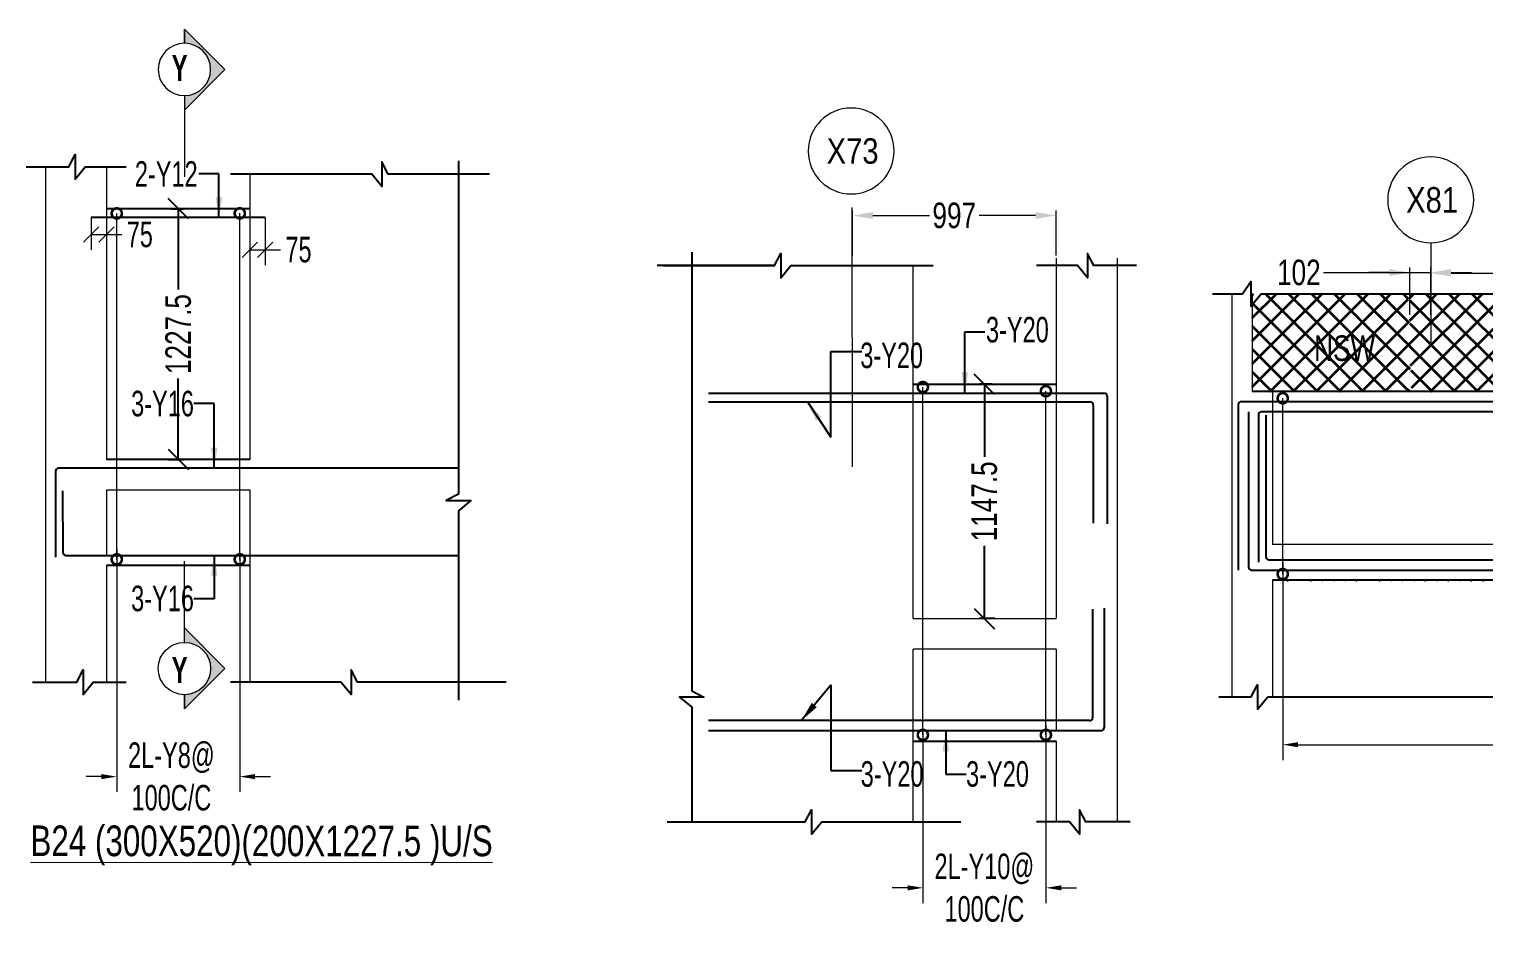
# Model space of a CAD drawing. Header units: millimetres. Extents: x -2697 to 288508, y -1308 to 60928.
# Drawn here: x 15722 to 22850, y 13135 to 17527 of the extents above; entities that cross this region are included whole.
import ezdxf
from ezdxf.enums import TextEntityAlignment as Align

# ---------------------------------------------------------------- set-up
doc = ezdxf.new("R2010")
doc.units = ezdxf.units.MM
doc.header["$LTSCALE"] = 100
for name, pattern in [('ACAD_ISO04W100', [30, 24, -3, 0, -3]), ('CONTINOUS', [0]), ('CONTINU', [0]), ('Grid Line', [22.225, 12.7, -3.175, 3.175, -3.175]), ('HIDDEN', [0.375, 0.25, -0.125])]:
    doc.linetypes.add(name, pattern=pattern)
doc.layers.get('Defpoints').update_dxf_attribs({"color": 1, "lineweight": 0})
for name, color, linetype in [('-S-ARROW', 253, 'Continuous'), ('-S-MISC', 8, 'Continuous'), ('-STR-BEAM', 7, 'CONTINU'), ('-STR-REINF', 3, 'Continuous'), ('-STR-TEXT', 6, 'Continuous'), ('A-ANNO-DIMS', 7, 'Continuous')]:
    doc.layers.add(name, color=color, linetype=linetype)
for name, color, linetype, lineweight in [('-S-STIRUP', 11, 'Continuous', 9), ('-S-TEXT', 6, 'Continuous', 0), ('-STR-COLUMN', 5, 'HIDDEN', 13), ('-STR-RF-DIM', 252, 'CONTINOUS', 20), ('A-ANNO-GRID-LINE', 252, 'ACAD_ISO04W100', 20), ('A-ANNO-GRID-TEXT', 13, 'Continuous', 15), ('G-ANNO-SYMB', 8, 'CONTINOUS', 9), ('GRID DIM', 252, 'Continuous', 9), ('S-COL HATCH', 9, 'Continuous', 35), ('S-GRID-____-OTLN', 8, 'Continuous', 18), ('SEC TEXT', 9, 'Continuous', 18), ('SLAB LINE', 254, 'HIDDEN', 20)]:
    doc.layers.add(name, color=color, linetype=linetype, lineweight=lineweight)
doc.styles.add('BEAM-LS', font='romans.shx', dxfattribs={"width": 0.8})
doc.styles.add('Dim.s & Anno.(Misc.)', font='ARIALN.TTF')
doc.styles.add('SOBHA', font='swisscl.ttf', dxfattribs={"width": 0.9})
doc.styles.add('sobha.sed', font='swisscl.ttf')
doc.styles.add('Swis721 LtCn BT_B', font='', dxfattribs={"width": 0.9, "height": 250})
doc.styles.get('Swis721 LtCn BT_B').set_extended_font_data('Swis721 LtCn BT', bold=True)
doc.dimstyles.new('S-50', dxfattribs={"dimscale": 50, "dimtxt": 2.5, "dimasz": 2, "dimexe": 0.5, "dimexo": 0.25, "dimgap": 0.25, "dimtad": 0, "dimdec": 0, "dimrnd": 0.0005, "dimzin": 0, "dimdsep": 46, "dimtxsty": 'sobha.sed', "dimblk": 'OBLIQUE', "dimcen": 0.09, "dimclrd": 8, "dimclre": 8, "dimclrt": 6, "dimadec": 0, "dimazin": 0, "dimtfac": 1, "dimtdec": 0, "dimtofl": 0, "dimtmove": 2, "dimatfit": 3, "dimfxl": 0.18, "dimtolj": 1, "dimtzin": 0, "dimlwd": -1, "dimlwe": -1, "dimarcsym": 0})
doc.dimstyles.new('S-DIM50', dxfattribs={"dimscale": 50, "dimtxt": 2.5, "dimasz": 1.5, "dimexe": 1.5, "dimexo": 1, "dimgap": 0.5, "dimtad": 0, "dimdec": 0, "dimzin": 0, "dimdsep": 46, "dimtxsty": 'SOBHA', "dimcen": 0.09, "dimclrd": 256, "dimclre": 256, "dimclrt": 6, "dimadec": 5, "dimazin": 0, "dimtfac": 1, "dimtdec": 0, "dimtofl": 0, "dimtmove": 0, "dimatfit": 3, "dimfxl": 0.18, "dimtolj": 1, "dimtzin": 0, "dimlwd": -1, "dimlwe": -1, "dimarcsym": 0})
doc.dimstyles.new('STIRUP', dxfattribs={"dimscale": 50, "dimtxt": 2.5, "dimasz": 2.2, "dimexe": 0, "dimexo": 0, "dimgap": 0.5, "dimtad": 0, "dimdec": 0, "dimzin": 0, "dimdsep": 46, "dimtxsty": 'BEAM-LS', "dimblk": 'DOTSMALL', "dimcen": 0.09, "dimclrd": 256, "dimclre": 256, "dimclrt": 256, "dimadec": 5, "dimazin": 0, "dimtfac": 1, "dimtdec": 0, "dimtofl": 0, "dimtmove": 0, "dimatfit": 3, "dimldrblk": 'DOTSMALL', "dimfxl": 0, "dimfxlon": 1, "dimtolj": 1, "dimtzin": 0, "dimlwd": -1, "dimlwe": -1, "dimarcsym": 0})

# ---------------------------------------------------------------- blocks, each defined once
blk = doc.blocks.new('_Oblique')
at = {"color": 0, "linetype": 'ByBlock', "lineweight": -2}
blk.add_line((-0.5, -0.5), (0.5, 0.5), dxfattribs=at)
blk = doc.blocks.new('*D79')
at = {"layer": '-STR-RF-DIM', "transparency": 16777216}
for p, q in [((20703.7, 14119), (20703.7, 13246.5)), ((20101, 14082.2), (20101, 13246.5)), ((20026, 13321.5), (19951, 13321.5)), ((20778.7, 13321.5), (20853.7, 13321.5))]:
    blk.add_line(p, q, dxfattribs=at)
for points in [[(20026, 13334), (20026, 13309), (20101, 13321.5)], [(20778.7, 13334), (20778.7, 13309), (20703.7, 13321.5)]]:
    blk.add_solid(points, dxfattribs=at)
at = {"layer": 'Defpoints', "color": 0, "transparency": 16777216}
for p in [(20703.7, 14119, 178586.6), (20101, 14082.2, 0), (20101, 13321.5)]:
    blk.add_point(p, dxfattribs=at)
at = {"layer": '-STR-RF-DIM', "color": 6, "transparency": 16777216, "insert": (20402.3, 13321.5), "char_height": 125, "attachment_point": 5, "style": 'SOBHA'}
blk.add_mtext('\\A1;2L-Y10@\\P100C/C', dxfattribs=at)
blk = doc.blocks.new('_DotSmall')
at = {"color": 0, "linetype": 'ByBlock', "const_width": 0.5}
blk.add_lwpolyline([(-0.0625, 0, 1), (0.0625, 0, 1)], format="xyb", close=True, dxfattribs=at)
blk = doc.blocks.new('*D80')
at = {"layer": '-S-STIRUP', "ltscale": 100, "transparency": 16777216}
blk.add_line((20703.7, 14070.5), (20703.7, 15753.6), dxfattribs=at)
at = {"layer": 'Defpoints', "color": 0, "linetype": 'CONTINU', "ltscale": 100, "transparency": 16777216}
for p in [(20703.7, 15753.6, 0), (20703.7, 15753.6), (20703.7, 14070.5)]:
    blk.add_point(p, dxfattribs=at)
at = {"layer": '-S-STIRUP', "linetype": 'CONTINU', "ltscale": 100, "transparency": 16777216, "xscale": 100, "yscale": 100, "zscale": 100}
for p, rotation in [((20703.7, 15753.6), 90), ((20703.7, 14070.5), 270)]:
    blk.add_blockref('_DotSmall', p, dxfattribs=dict(at, rotation=rotation))
blk = doc.blocks.new('*D81')
at = {"layer": '-S-STIRUP', "ltscale": 100, "transparency": 16777216}
blk.add_line((20101, 14070.5), (20101, 15773.8), dxfattribs=at)
at = {"layer": 'Defpoints', "color": 0, "linetype": 'CONTINU', "ltscale": 100, "transparency": 16777216}
for p in [(20101, 15773.8), (20101, 15773.8), (20101, 14070.5)]:
    blk.add_point(p, dxfattribs=at)
at = {"layer": '-S-STIRUP', "linetype": 'CONTINU', "ltscale": 100, "transparency": 16777216, "xscale": 100, "yscale": 100, "zscale": 100}
for p, rotation in [((20101, 15773.8), 90), ((20101, 14070.5), 270)]:
    blk.add_blockref('_DotSmall', p, dxfattribs=dict(at, rotation=rotation))
blk = doc.blocks.new('*D82')
at = {"layer": 'A-ANNO-DIMS', "color": 8, "transparency": 16777216}
for p, q in [((20439.1, 15787.7), (20377.2, 15787.7)), ((20402.2, 15787.7), (20402.2, 15432)), ((20402.2, 14640.2), (20402.2, 14996)), ((20453.7, 14640.2), (20377.2, 14640.2))]:
    blk.add_line(p, q, dxfattribs=at)
at = {"layer": 'Defpoints', "color": 0, "transparency": 16777216}
for p in [(20451.6, 15787.7, 0), (20402.2, 14640.2), (20466.2, 14640.2, 0)]:
    blk.add_point(p, dxfattribs=at)
at = {"layer": 'A-ANNO-DIMS', "color": 8, "transparency": 16777216, "xscale": 100, "yscale": 100, "zscale": 100}
for p, rotation in [((20402.2, 15787.7), 90), ((20402.2, 14640.2), 270)]:
    blk.add_blockref('_Oblique', p, dxfattribs=dict(at, rotation=rotation))
at = {"layer": 'A-ANNO-DIMS', "color": 6, "transparency": 16777216, "insert": (20402.2, 15214), "char_height": 125, "attachment_point": 5, "rotation": 90, "style": 'sobha.sed'}
blk.add_mtext('\\A1;1147.5', dxfattribs=at)
blk = doc.blocks.new('A-SYMB_Grid')
blk.add_circle((0, 0), 4.21)
at = {"style": 'Dim.s & Anno.(Misc.)'}
blk.add_attdef('GRID', text='', height=3, dxfattribs=at).set_placement((0, 0), align=Align.MIDDLE_CENTER)
blk = doc.blocks.new('*D75')
at = {"layer": 'Defpoints', "color": 0, "transparency": 16777216}
for p in [(20753.4, 16614), (19755.9, 16405.6, 0), (20753.4, 16405.6, 0)]:
    blk.add_point(p, dxfattribs=at)
at = {"layer": 'GRID DIM', "transparency": 16777216}
for p, q in [((19755.9, 16418.1), (19755.9, 16639)), ((19855.9, 16614), (20133.3, 16614)), ((20653.4, 16614), (20376, 16614)), ((20753.4, 16418.1), (20753.4, 16639))]:
    blk.add_line(p, q, dxfattribs=at)
for points in [[(19855.9, 16630.7), (19855.9, 16597.4), (19755.9, 16614)], [(20653.4, 16630.7), (20653.4, 16597.4), (20753.4, 16614)]]:
    blk.add_solid(points, dxfattribs=at)
at = {"layer": 'GRID DIM', "color": 13, "transparency": 16777216, "insert": (20254.7, 16614), "char_height": 125, "attachment_point": 5, "style": 'sobha.sed'}
blk.add_mtext('\\A1;997', dxfattribs=at)
blk = doc.blocks.new('*D356')
at = {"layer": '-STR-RF-DIM', "transparency": 16777216}
for p, q in [((21864.3, 14914.9), (21864.3, 13947.5)), ((25339.3, 14869.7), (25339.3, 13947.5)), ((21939.3, 14022.5), (23550.5, 14022.5)), ((25264.3, 14022.5), (24508.9, 14022.5))]:
    blk.add_line(p, q, dxfattribs=at)
for points in [[(21939.3, 14035), (21939.3, 14010), (21864.3, 14022.5)], [(25264.3, 14035), (25264.3, 14010), (25339.3, 14022.5)]]:
    blk.add_solid(points, dxfattribs=at)
at = {"layer": 'Defpoints', "color": 0, "transparency": 16777216}
for p in [(21864.3, 14914.9, 178586.6), (25339.3, 14869.7, 0), (25339.3, 14022.5)]:
    blk.add_point(p, dxfattribs=at)
at = {"layer": '-STR-RF-DIM', "color": 6, "transparency": 16777216, "insert": (24029.7, 14022.5), "char_height": 125, "attachment_point": 5, "style": 'SOBHA'}
blk.add_mtext('\\A1;2L-Y10@\\P100/125/100C/C', dxfattribs=at)
blk = doc.blocks.new('*D357')
at = {"layer": '-S-STIRUP', "ltscale": 100, "transparency": 16777216}
blk.add_line((21864.3, 14857.9), (21864.3, 15719.2), dxfattribs=at)
at = {"layer": 'Defpoints', "color": 0, "linetype": 'CONTINU', "ltscale": 100, "transparency": 16777216}
for p in [(21864.3, 15719.2), (21864.3, 15719.2), (21864.3, 14857.9)]:
    blk.add_point(p, dxfattribs=at)
at = {"layer": '-S-STIRUP', "linetype": 'CONTINU', "ltscale": 100, "transparency": 16777216, "xscale": 100, "yscale": 100, "zscale": 100}
for p, rotation in [((21864.3, 15719.2), 90), ((21864.3, 14857.9), 270)]:
    blk.add_blockref('_DotSmall', p, dxfattribs=dict(at, rotation=rotation))
blk = doc.blocks.new('*D374')
at = {"layer": '-STR-RF-DIM', "transparency": 16777216}
for p, q in [((16151.1, 14978.5), (16151.1, 13791.2)), ((16753.8, 14941.8), (16753.8, 13791.2)), ((16076.1, 13866.2), (16001.1, 13866.2)), ((16828.8, 13866.2), (16903.8, 13866.2))]:
    blk.add_line(p, q, dxfattribs=at)
for points in [[(16076.1, 13878.7), (16076.1, 13853.7), (16151.1, 13866.2)], [(16828.8, 13878.7), (16828.8, 13853.7), (16753.8, 13866.2)]]:
    blk.add_solid(points, dxfattribs=at)
at = {"layer": 'Defpoints', "color": 0, "transparency": 16777216}
for p in [(16151.1, 14978.5, 178586.6), (16753.8, 14941.8, 0), (16753.8, 13866.2)]:
    blk.add_point(p, dxfattribs=at)
at = {"layer": '-STR-RF-DIM', "color": 6, "transparency": 16777216, "insert": (16418.8, 13866.2), "char_height": 125, "attachment_point": 5, "style": 'SOBHA'}
blk.add_mtext('\\A1;2L-Y8@\\P100C/C', dxfattribs=at)
blk = doc.blocks.new('*D375')
at = {"layer": '-S-STIRUP', "ltscale": 100, "transparency": 16777216}
blk.add_line((16151.1, 14930), (16151.1, 16624.3), dxfattribs=at)
at = {"layer": 'Defpoints', "color": 0, "linetype": 'CONTINU', "ltscale": 100, "transparency": 16777216}
for p in [(16151.1, 16624.3), (16151.1, 16624.3), (16151.1, 14930)]:
    blk.add_point(p, dxfattribs=at)
at = {"layer": '-S-STIRUP', "linetype": 'CONTINU', "ltscale": 100, "transparency": 16777216, "xscale": 100, "yscale": 100, "zscale": 100}
for p, rotation in [((16151.1, 16624.3), 90), ((16151.1, 14930), 270)]:
    blk.add_blockref('_DotSmall', p, dxfattribs=dict(at, rotation=rotation))
blk = doc.blocks.new('*D376')
at = {"layer": '-S-STIRUP', "ltscale": 100, "transparency": 16777216}
blk.add_line((16753.8, 14930), (16753.8, 16624.8), dxfattribs=at)
at = {"layer": 'Defpoints', "color": 0, "linetype": 'CONTINU', "ltscale": 100, "transparency": 16777216}
for p in [(16753.8, 16624.8), (16753.8, 16624.8), (16753.8, 14930)]:
    blk.add_point(p, dxfattribs=at)
at = {"layer": '-S-STIRUP', "linetype": 'CONTINU', "ltscale": 100, "transparency": 16777216, "xscale": 100, "yscale": 100, "zscale": 100}
for p, rotation in [((16753.8, 16624.8), 90), ((16753.8, 14930), 270)]:
    blk.add_blockref('_DotSmall', p, dxfattribs=dict(at, rotation=rotation))
blk = doc.blocks.new('*D377')
at = {"layer": 'A-ANNO-DIMS', "color": 8, "transparency": 16777216}
for p, q in [((16415.6, 16647.3), (16477.6, 16647.3)), ((16452.6, 16647.3), (16452.6, 16251.5)), ((16452.6, 15419.8), (16452.6, 15815.5)), ((16401.1, 15419.8), (16477.6, 15419.8))]:
    blk.add_line(p, q, dxfattribs=at)
at = {"layer": 'Defpoints', "color": 0, "transparency": 16777216}
for p in [(16403.1, 16647.3, 0), (16388.6, 15419.8, 0), (16452.6, 15419.8)]:
    blk.add_point(p, dxfattribs=at)
at = {"layer": 'A-ANNO-DIMS', "color": 8, "transparency": 16777216, "xscale": 100, "yscale": 100, "zscale": 100}
for p, rotation in [((16452.6, 16647.3), 90), ((16452.6, 15419.8), 270)]:
    blk.add_blockref('_Oblique', p, dxfattribs=dict(at, rotation=rotation))
at = {"layer": 'A-ANNO-DIMS', "color": 6, "transparency": 16777216, "insert": (16452.6, 16033.5), "char_height": 125, "attachment_point": 5, "rotation": 90, "style": 'sobha.sed'}
blk.add_mtext('\\A1;1227.5', dxfattribs=at)
blk = doc.blocks.new('*D230')
at = {"layer": 'Defpoints', "color": 0, "transparency": 16777216}
for p in [(22589.4, 16334.6), (22486.9, 16115.2), (22589.4, 16115.2)]:
    blk.add_point(p, dxfattribs=at)
at = {"layer": 'GRID DIM', "transparency": 16777216}
for p, q in [((22063.2, 16334.6), (22486.9, 16334.6)), ((22386.9, 16334.6), (22286.9, 16334.6)), ((22486.9, 16127.7), (22486.9, 16359.6)), ((22486.9, 16334.6), (22589.4, 16334.6)), ((22589.4, 16127.7), (22589.4, 16359.6)), ((22689.4, 16334.6), (22789.4, 16334.6))]:
    blk.add_line(p, q, dxfattribs=at)
for points in [[(22386.9, 16351.3), (22386.9, 16318), (22486.9, 16334.6)], [(22689.4, 16351.3), (22689.4, 16318), (22589.4, 16334.6)]]:
    blk.add_solid(points, dxfattribs=at)
at = {"layer": 'GRID DIM', "color": 13, "transparency": 16777216, "insert": (21943.2, 16334.6), "char_height": 125, "attachment_point": 5, "style": 'sobha.sed'}
blk.add_mtext('\\A1;102', dxfattribs=at)
blk = doc.blocks.new('*D231')
at = {"layer": 'Defpoints', "color": 0, "transparency": 16777216}
for p in [(25489.4, 16331.9), (22589.4, 16151), (25489.4, 16151)]:
    blk.add_point(p, dxfattribs=at)
at = {"layer": 'GRID DIM', "transparency": 16777216}
for p, q in [((22589.4, 16163.5), (22589.4, 16356.9)), ((22689.4, 16331.9), (23878.6, 16331.9)), ((25389.4, 16331.9), (24200.2, 16331.9)), ((25489.4, 16163.5), (25489.4, 16356.9))]:
    blk.add_line(p, q, dxfattribs=at)
for points in [[(22689.4, 16348.6), (22689.4, 16315.3), (22589.4, 16331.9)], [(25389.4, 16348.6), (25389.4, 16315.3), (25489.4, 16331.9)]]:
    blk.add_solid(points, dxfattribs=at)
at = {"layer": 'GRID DIM', "color": 13, "transparency": 16777216, "insert": (24039.4, 16331.9), "char_height": 125, "attachment_point": 5, "style": 'sobha.sed'}
blk.add_mtext('\\A1;2900', dxfattribs=at)
blk = doc.blocks.new('Detail View - M_Section Head - Structural Type 1-785420-STILT FLOOR FRAMING PLAN')
at = {"layer": 'G-ANNO-SYMB'}
h = blk.add_hatch(color=9, dxfattribs=at)
edge = h.paths.add_edge_path(flags=0)
edge.add_line((-8.5, 0), (-9.86, 0))
edge.add_line((-9.86, 0), (-5.99, 3.87))
edge.add_line((-5.99, 3.87), (-2.12, 0))
edge.add_line((-2.12, 0), (-3.5, 0))
edge.add_arc((-6, 0), 2.5, 360, 540)
for p, q in [((-5.99, 3.87), (-9.86, 0)), ((-5.99, 3.87), (-2.12, 0)), ((-8.5, 0), (-9.86, 0)), ((-3.5, 0), (-2.12, 0))]:
    blk.add_line(p, q, dxfattribs=at)
at = {"layer": 'G-ANNO-SYMB', "color": 5}
for p, q in [((-5.99, 3.87), (-9.86, 0)), ((-2.12, 0), (-5.99, 3.87)), ((-9.86, 0), (-8.5, 0)), ((-3.5, 0), (4.24, 0)), ((-3.5, 0), (-2.12, 0))]:
    blk.add_line(p, q, dxfattribs=at)
at = {"layer": 'G-ANNO-SYMB'}
blk.add_arc((-6, 0), 2.5, 360, 180, dxfattribs=at)
at = {"layer": 'G-ANNO-SYMB', "color": 5}
for start, end in [(360, 180), (180, 360)]:
    blk.add_arc((-6, 0), 2.5, start, end, dxfattribs=at)
blk = doc.blocks.new('*D749')
at = {"layer": '-STR-RF-DIM', "transparency": 16777216}
for p, q in [((16803.8, 16647.3), (16803.8, 16371.5)), ((16879, 16603.9), (16879, 16371.5)), ((16803.8, 16446.5), (16879, 16446.5)), ((16879, 16446.5), (16954, 16446.5))]:
    blk.add_line(p, q, dxfattribs=at)
at = {"layer": 'Defpoints', "color": 0, "transparency": 16777216}
for p in [(16803.8, 16647.3, 0), (16879, 16603.9, 0), (16879, 16446.5)]:
    blk.add_point(p, dxfattribs=at)
at = {"layer": '-STR-RF-DIM', "transparency": 16777216, "xscale": 75, "yscale": 75, "zscale": 75, "rotation": 180}
blk.add_blockref('_Oblique', (16803.8, 16446.5), dxfattribs=at)
at = {"layer": '-STR-RF-DIM', "transparency": 16777216, "xscale": 75, "yscale": 75, "zscale": 75}
blk.add_blockref('_Oblique', (16879, 16446.5), dxfattribs=at)
at = {"layer": '-STR-RF-DIM', "color": 6, "transparency": 16777216, "insert": (17041.5, 16446.5), "char_height": 125, "attachment_point": 5, "style": 'SOBHA'}
blk.add_mtext('\\A1;75', dxfattribs=at)
blk = doc.blocks.new('*D750')
at = {"layer": '-STR-RF-DIM', "transparency": 16777216}
for p, q in [((16101.3, 16647.3), (16101.3, 16445.6)), ((16026.3, 16603.9), (16026.3, 16445.6)), ((16026.3, 16520.6), (16101.3, 16520.6)), ((16101.3, 16520.6), (16176.3, 16520.6))]:
    blk.add_line(p, q, dxfattribs=at)
at = {"layer": 'Defpoints', "color": 0, "transparency": 16777216}
for p in [(16101.3, 16647.3, 0), (16026.3, 16603.9, 0), (16101.3, 16520.6)]:
    blk.add_point(p, dxfattribs=at)
at = {"layer": '-STR-RF-DIM', "transparency": 16777216, "xscale": 75, "yscale": 75, "zscale": 75, "rotation": 180}
blk.add_blockref('_Oblique', (16026.3, 16520.6), dxfattribs=at)
at = {"layer": '-STR-RF-DIM', "transparency": 16777216, "xscale": 75, "yscale": 75, "zscale": 75}
blk.add_blockref('_Oblique', (16101.3, 16520.6), dxfattribs=at)
at = {"layer": '-STR-RF-DIM', "color": 6, "transparency": 16777216, "insert": (16263.9, 16520.6), "char_height": 125, "attachment_point": 5, "style": 'SOBHA'}
blk.add_mtext('\\A1;75', dxfattribs=at)

msp = doc.modelspace()

# ---------------------------------------------------------------- hatches: boundary and pattern name
at = {"layer": 'S-COL HATCH'}
h = msp.add_hatch(dxfattribs=at)
h.set_pattern_fill('ANSI37', color=8, scale=25)
h.set_pattern_definition([(45, (-80624.48, -204653.52), (-56.1266, 56.1266), []), (135, (-80624.48, -204653.52), (-56.1266, -56.1266), [])])
h.paths.add_polyline_path([(22486.92, 16231.26), (21714.42, 16231.26), (21714.42, 15752.16), (22486.92, 15752.16)])
h.paths.add_polyline_path([(24763.7, 14824.95), (21814.42, 14824.95), (21814.42, 14827.66), (24763.7, 14827.66)])
edge = h.paths.add_edge_path()
edge.add_line((25414.38, 14824.95), (25163.62, 14824.95))
edge.add_arc((24146.9, 15541.8), 1244.03, 298.574663, 324.813726, ccw=False)
edge.add_line((24741.92, 14449.3), (24741.92, 14824.95))
edge.add_line((24741.92, 14824.95), (25414.38, 14824.95))
edge.add_line((25414.38, 14824.95), (25414.38, 14316.42))
edge.add_line((25414.38, 14316.42), (25407.96, 14256.76))
edge.add_line((25407.96, 14256.76), (25414.38, 14256.76))
edge.add_line((25414.38, 14256.76), (25414.38, 14824.95))
edge = h.paths.add_edge_path()
edge.add_line((25229.24, 16231.26), (22478.47, 16231.26))
edge.add_line((22478.47, 16231.26), (22495.38, 15752.16))
edge.add_line((22495.38, 15752.16), (25386.63, 15752.16))
edge.add_arc((40718.72, 21054.2), 16222.97, 197.294987, 199.076075, ccw=False)
edge = h.paths.add_edge_path()
edge.add_line((25414.38, 16124.26), (25358.03, 16124.26))
edge.add_line((25358.03, 16124.26), (25358.03, 16063.75))
edge.add_line((25358.03, 16063.75), (25308.18, 16124.26))
edge.add_line((25308.18, 16124.26), (25246.15, 16124.26))
edge.add_arc((24146.9, 15541.8), 1244.03, 4.765832, 27.917466, ccw=False)
edge.add_line((25386.63, 15645.16), (25414.38, 15645.16))
edge.add_line((25414.38, 15645.16), (25414.38, 16124.26))
edge = h.paths.add_edge_path(flags=17)
edge.add_line((25163.62, 14824.95), (24741.92, 14824.95))
edge.add_line((24741.92, 14824.95), (24741.92, 14449.3))
edge.add_arc((24146.9, 15541.8), 1244.03, 298.574663, 324.813726)

# ---------------------------------------------------------------- linework, layer by layer
at = {"layer": '-S-MISC', "linetype": 'ByBlock', "ltscale": 1000}
msp.add_line((19373.78, 16369.08, 0), (18799.77, 16369.08, 0), dxfattribs=at)
at = {"layer": '-S-MISC', "linetype": 'ByBlock', "ltscale": 1000, "elevation": 0}
for points in [[(15707.54, 16853.14), (15915.82, 16853.14), (15946.69, 16912.8), (15946.69, 16792.64), (15996.54, 16853.14), (16197.19, 16853.14)], [(17976.71, 16816.59), (17480.97, 16816.59), (17450.1, 16876.25), (17450.1, 16756.08), (17400.25, 16816.59), (16707.95, 16816.59)], [(17824.99, 16881.25), (17824.99, 15248.87), (17765.33, 15218), (17885.5, 15218), (17824.99, 15168.15), (17824.99, 14240.06)], [(18829.77, 16369.08), (19373.78, 16369.08), (19404.65, 16428.74), (19404.65, 16308.58), (19454.5, 16369.08), (20150.82, 16369.08)], [(18968.56, 16433.75), (18968.56, 14286.87), (19028.22, 14256), (18908.06, 14256), (18968.56, 14206.15), (18968.56, 13644.6)], [(21147.22, 16369.08), (20938.93, 16369.08), (20908.06, 16428.74), (20908.06, 16308.58), (20858.21, 16369.08), (20657.56, 16369.08)], [(15738.77, 14328.85), (15955.38, 14328.85), (15986.24, 14388.51), (15986.24, 14268.34), (16036.09, 14328.85), (16197.19, 14328.85)], [(18059.08, 14328.85), (17330.12, 14328.85), (17299.25, 14388.51), (17299.25, 14268.34), (17249.4, 14328.85), (16707.95, 14328.85)], [(18848.77, 13644.6), (19524.63, 13644.6), (19555.5, 13704.26), (19555.5, 13584.1), (19605.35, 13644.6), (20286.96, 13644.6)], [(21115.98, 13644.6), (20899.38, 13644.6), (20868.51, 13704.26), (20868.51, 13584.1), (20818.66, 13644.6), (20657.56, 13644.6)]]:
    msp.add_lwpolyline(points, dxfattribs=at)
at = {"layer": '-S-MISC', "linetype": 'ByBlock', "ltscale": 1000}
for points in [[(21520.61, 16231.26), (21667.31, 16231.26), (21707.95, 16290.92), (21707.95, 16170.75), (21757.8, 16231.26), (25177.75, 16231.26)], [(21551.85, 14256.76), (21709.92, 14256.76), (21740.79, 14316.42), (21740.79, 14196.25), (21790.64, 14256.76), (25377.08, 14256.76)]]:
    msp.add_lwpolyline(points, dxfattribs=at)
at = {"layer": '-STR-BEAM'}
for p, q in [((16803.79, 16647.25, 0), (16101.34, 16647.25, 0)), ((20050.96, 15787.75, 0), (20753.41, 15787.75, 0)), ((25389.3, 15752.16), (21714.42, 15752.16)), ((16803.79, 15419.75, 0), (16101.34, 15419.75, 0)), ((16803.79, 14899.75, 0), (16101.34, 14899.75, 0)), ((25414.38, 14827.66), (21814.42, 14827.66, 0)), ((20050.96, 14040.25, 0), (20753.41, 14040.25, 0))]:
    msp.add_line(p, q, dxfattribs=at)
at = {"layer": '-STR-COLUMN', "linetype": 'Continuous', "ltscale": 10}
for p, q in [((15801.34, 16853.14, 0), (15801.34, 14328.85, 0)), ((16101.34, 16853.14, 0), (16101.34, 16647.25, 0)), ((16803.79, 16816.59, 0), (16803.79, 16647.25, 0)), ((20753.41, 16405.64, 0), (20753.41, 15787.75, 0)), ((21053.41, 16405.64, 0), (21053.41, 13644.6, 0)), ((20050.96, 16369.08, 0), (20050.96, 15787.75, 0)), ((21614.42, 16231.26), (21614.42, 14256.76)), ((21714.42, 16231.26), (21714.42, 15752.16)), ((16101.34, 14899.75, 0), (16101.34, 14328.85, 0)), ((16803.79, 14899.75, 0), (16803.79, 14328.85, 0)), ((21814.42, 14827.66), (21814.42, 14256.76)), ((20050.96, 14040.25, 0), (20050.96, 13644.6, 0)), ((20753.41, 14040.25, 0), (20753.41, 13644.6, 0))]:
    msp.add_line(p, q, dxfattribs=at)
at = {"layer": '-STR-REINF', "ltscale": 10}
for p, q in [((16878.98, 16603.89, 0), (16026.34, 16603.89, 0)), ((19050.96, 15744.39, 0), (20988.41, 15744.39, 0)), ((19050.96, 15701.03, 0), (20920.96, 15701.03, 0)), ((20935.96, 15686.03, 0), (20935.96, 15107.91, 0)), ((21003.41, 15729.39, 0), (21003.41, 15104.28, 0)), ((21646.42, 15687.16), (21646.42, 14877)), ((25649.42, 15702.16, 0), (21661.42, 15702.16)), ((21696.42, 15652.16), (21696.42, 14892.66)), ((21744.7, 15637.16, 0), (21744.7, 14916.48, 0)), ((25562.65, 15652.16, 0), (21759.7, 15652.16, 0)), ((21781.42, 15635.48, 0), (21781.42, 14942.66, 0)), ((15851.34, 15361.39, 0), (15851.34, 14940.42, 0)), ((17824.99, 15376.39, 0), (15866.34, 15376.39, 0)), ((15885.77, 15265.55, 0), (15887.14, 14964.75, 0)), ((15902.14, 14949.75, 0), (17824.99, 14949.75, 0)), ((21796.42, 14927.66, 0), (25525.92, 14927.66, 0)), ((21711.42, 14877.66), (25610.92, 14877.66)), ((20933.14, 14155.25, 0), (20933.14, 14686.21, 0)), ((20990.02, 14690.54, 0), (20988.64, 14105.25, 0)), ((20918.14, 14140.25, 0), (19050.96, 14140.25, 0)), ((20973.64, 14090.25, 0), (19050.96, 14090.25, 0))]:
    msp.add_line(p, q, dxfattribs=at)
for centre, start, end in [((20920.96, 15686.03, 0), 0, 90), ((20988.41, 15729.39, 0), 0, 90), ((21661.42, 15687.16), 90, 180), ((21759.7, 15637.16, 0), 90, 180), ((15866.34, 15361.39, 0), 90, 180), ((21796.42, 14942.66, 0), 180, 270), ((21711.42, 14892.66), 180, 270), ((20918.14, 14155.25, 0), 270, 0)]:
    msp.add_arc(centre, 15, start, end, dxfattribs=at)
at = {"layer": '-STR-REINF', "ltscale": 10, "extrusion": (-9.38953e-08, -3.78616e-09, 1)}
msp.add_arc((15902.14, 14964.75, 0), 15, 180, 270, dxfattribs=at)
at = {"layer": '-STR-REINF', "ltscale": 10, "extrusion": (9.38953e-08, -3.78616e-09, 1)}
msp.add_arc((20973.64, 14105.25, 0), 15, 270, 0, dxfattribs=at)
at = {"layer": 'A-ANNO-GRID-LINE', "ltscale": 40}
msp.add_line((22589.41, 16479.97), (22589.41, 15981.14), dxfattribs=at)
at = {"layer": 'S-GRID-____-OTLN', "linetype": 'Grid Line'}
msp.add_line((19755.95, 15383.25, 0), (19753.67, 16719.32, 0), dxfattribs=at)
at = {"layer": 'SLAB LINE', "color": 9, "linetype": 'HIDDEN', "ltscale": 0.1}
for p, q in [((16101.34, 16647.25, 0), (16101.34, 15419.75, 0)), ((16803.79, 16647.25, 0), (16803.79, 15419.75, 0)), ((20050.96, 15787.75, 0), (20050.96, 14640.25, 0)), ((20753.41, 15787.75, 0), (20753.41, 14640.25, 0)), ((21814.42, 15752.16, 0), (21814.42, 15002.66, 0)), ((16101.34, 15270, 0), (16101.34, 14949.75, 0)), ((16101.34, 15270, 0), (16803.79, 15270, 0)), ((16803.79, 15270, 0), (16803.79, 14899.75, 0)), ((25389.3, 15002.66), (21814.42, 15002.66, 0)), ((20050.96, 14640.25, 0), (20753.41, 14640.25, 0)), ((20050.96, 14490.5, 0), (20050.96, 14040.25, 0)), ((20753.41, 14490.5, 0), (20050.96, 14490.5, 0)), ((20753.41, 14490.5, 0), (20753.41, 14090.25, 0))]:
    msp.add_line(p, q, dxfattribs=at)

# ---------------------------------------------------------------- block references
at = {"layer": 'A-ANNO-GRID-TEXT'}
ref = msp.add_blockref('A-SYMB_Grid', (19749.82, 16929.92, 0), dxfattribs=dict(at, xscale=-50, yscale=50, zscale=50))
ref.add_attrib('GRID', 'X73', dxfattribs={"layer": '0', "height": 125, "style": 'Dim.s & Anno.(Misc.)'}).set_placement((19756.47, 16929.92, 0), align=Align.MIDDLE_CENTER)
ref = msp.add_blockref('A-SYMB_Grid', (22589.41, 16690.6), dxfattribs=dict(at, xscale=-50, yscale=50, zscale=50))
ref.add_attrib('GRID', 'X81', dxfattribs={"layer": '0', "height": 125, "style": 'Dim.s & Anno.(Misc.)'}).set_placement((22596.06, 16690.6), align=Align.MIDDLE_CENTER)
at = {"layer": 'G-ANNO-SYMB', "extrusion": (0, 0, -1), "yscale": 51.28199999999996, "zscale": 51.28199999999996}
for p, xscale, rotation in [((-16482.59, 17021.51, 0), -51.28199999999996, 90), ((-16482.59, 14703.23, 0), 51.28199999999996, 90.00000000000003)]:
    msp.add_blockref('Detail View - M_Section Head - Structural Type 1-785420-STILT FLOOR FRAMING PLAN', p, dxfattribs=dict(at, xscale=xscale, rotation=rotation))

# ---------------------------------------------------------------- texts
at = {"layer": '-S-TEXT', "color": 6, "style": 'sobha.sed'}
msp.add_text('NSW', height=125, dxfattribs=at).set_placement((22018.11, 15901.97, 178586.59))
at = {"layer": '-STR-TEXT', "color": 6, "char_height": 125, "style": 'SOBHA'}
for s, insert, attachment_point in [('\\A1;2-Y12', (16547.5, 16880.1, 0), 3), ('\\A1;3-Y20', (20410.2, 16117.6, 0), 1), ('\\A1;3-Y20', (19794.36, 15865.06, 0), 7), ('\\A1;3-Y16', (16529.25, 15755.66, 0), 3), ('\\A1;3-Y16', (16529.25, 14674.48, 0), 9), ('\\A1;3-Y20', (19796.4, 13814.98, 0), 7), ('\\A1;3-Y20', (20312.81, 13814.98, 0), 7)]:
    msp.add_mtext(s, dxfattribs=dict(at, insert=insert, attachment_point=attachment_point))
at = {"layer": 'G-ANNO-SYMB', "color": 5, "char_height": 126.62, "width": 169.2306, "line_spacing_factor": 0.964267, "style": 'Swis721 LtCn BT_B'}
for insert, attachment_point in [((16459.25, 17399.88, 0), 2), ((16459.25, 14324.86, 0), 8)]:
    msp.add_mtext('Y', dxfattribs=dict(at, insert=insert, attachment_point=attachment_point))
at = {"layer": 'SEC TEXT', "color": 1, "linetype": 'ByBlock', "style": 'sobha.sed'}
msp.add_text('%%UB24 (300X520)(200X1227.5 )U/S', height=150, rotation=359.989279, dxfattribs=at).set_placement((15727.88, 13476.79, 0))

# ---------------------------------------------------------------- dimensions: what is measured, and where the dimension line sits
at = {"layer": '-S-STIRUP', "linetype": 'CONTINU', "ltscale": 100}
for base, p1, p2, picture, middle in [((16151.09, 16624.26, 178586.59), (16151.09, 14930.04, 178586.59), (16151.09, 16624.26, 178586.59), '*D375', (16151.09, 15777.15, 178586.59)), ((16753.79, 16624.79, 0), (16753.79, 14930.04, 0), (16753.79, 16624.79, 0), '*D376', (16753.79, 15777.41, 0)), ((20100.96, 15773.8, 0), (20100.96, 14070.53, 0), (20100.96, 15773.8, 0), '*D81', (20100.96, 14922.17, 0)), ((20703.66, 15753.58, 178586.59), (20703.66, 14070.53, 178586.59), (20703.66, 15753.58, 178586.59), '*D80', (20703.66, 14912.06, 178586.59)), ((21864.27, 15719.16, 178586.59), (21864.27, 14857.95, 178586.59), (21864.27, 15719.16, 178586.59), '*D357', (21864.27, 15288.55, 178586.59))]:
    dim = msp.add_linear_dim(base=base, p1=p1, p2=p2, angle=90, text=' ', dimstyle='STIRUP', override={"dimasz": 2}, dxfattribs=at)
    dim.commit()
    dim.dimension.update_dxf_attribs({"geometry": picture, "text_midpoint": middle})
at = {"layer": '-STR-RF-DIM'}
for base, p1, p2, picture, middle in [((16101.34, 16520.56), (16026.34, 16603.89, 0), (16101.34, 16647.25, 0), '*D750', (16263.9, 16520.56)), ((16878.98, 16446.52), (16803.79, 16647.25, 0), (16878.98, 16603.89, 0), '*D749', (17041.53, 16446.52))]:
    dim = msp.add_linear_dim(base=base, p1=p1, p2=p2, dimstyle='S-DIM50', override={"dimscale": 1, "dimtxt": 125, "dimasz": 75, "dimexe": 75, "dimexo": 0, "dimgap": 25, "dimblk1": 'Oblique', "dimblk2": 'Oblique', "dimsah": 1, "dimcen": 4.5, "dimfxl": 75}, dxfattribs=at)
    dim.commit()
    dim.dimension.update_dxf_attribs({"geometry": picture, "text_midpoint": middle})
for base, p1, p2, text, picture, middle in [((16753.79, 13866.17, 0), (16151.09, 14978.52, 178586.59), (16753.79, 14941.75, 0), '2L-Y8@\\P100C/C', '*D374', (16418.84, 13866.17, 0)), ((25339.3, 14022.48, 0), (21864.27, 14914.89, 178586.59), (25339.3, 14869.66), '2L-Y10@\\P100/125/100C/C', '*D356', (24029.67, 14022.48, 0))]:
    dim = msp.add_linear_dim(base=base, p1=p1, p2=p2, text=text, dimstyle='S-DIM50', override={"dimscale": 1, "dimtxt": 125, "dimasz": 75, "dimexe": 75, "dimexo": 0, "dimgap": 25, "dimsah": 1, "dimcen": 4.5, "dimfxl": 75}, dxfattribs=at)
    dim.commit()
    dim.dimension.update_dxf_attribs({"geometry": picture, "text_midpoint": middle, "dimtype": 160})
dim = msp.add_linear_dim(base=(20100.96, 13321.53, 0), p1=(20703.66, 14119.02, 178586.59), p2=(20100.96, 14082.25, 0), angle=180, text='2L-Y10@\\P100C/C', dimstyle='S-DIM50', override={"dimscale": 1, "dimtxt": 125, "dimasz": 75, "dimexe": 75, "dimexo": 0, "dimgap": 25, "dimsah": 1, "dimcen": 4.5, "dimfxl": 75}, dxfattribs=at)
dim.commit()
dim.dimension.update_dxf_attribs({"geometry": '*D79', "text_midpoint": (20402.31, 13321.53, 0), "dimtype": 160})
at = {"layer": 'A-ANNO-DIMS'}
for base, p1, p2, picture, middle in [((16452.57, 15419.75, 0), (16403.13, 16647.25, 0), (16388.55, 15419.75, 0), '*D377', (16452.57, 16033.5, 0)), ((20402.18, 14640.25, 0), (20451.62, 15787.75, 0), (20466.2, 14640.25, 0), '*D82', (20402.18, 15214, 0))]:
    dim = msp.add_linear_dim(base=base, p1=p1, p2=p2, angle=90, dimstyle='S-50', override={"dimdec": 1}, dxfattribs=at)
    dim.commit()
    dim.dimension.update_dxf_attribs({"geometry": picture, "text_midpoint": middle})
at = {"layer": 'GRID DIM'}
for base, p1, p2, picture, middle in [((20753.41, 16614.03, 0), (19755.95, 16405.64, 0), (20753.41, 16405.64, 0), '*D75', (20254.68, 16614.03, 0)), ((25489.41, 16331.94), (22589.41, 16151.05), (25489.41, 16151.05), '*D231', (24039.41, 16331.94))]:
    dim = msp.add_linear_dim(base=base, p1=p1, p2=p2, dimstyle='S-50', override={"dimsah": 1, "dimclrd": 256, "dimclre": 256, "dimclrt": 13, "dimtmove": 1}, dxfattribs=at)
    dim.commit()
    dim.dimension.update_dxf_attribs({"geometry": picture, "text_midpoint": middle})
dim = msp.add_linear_dim(base=(22589.41, 16334.64), p1=(22486.92, 16115.15), p2=(22589.41, 16115.15), dimstyle='S-50', override={"dimsah": 1, "dimclrd": 256, "dimclre": 256, "dimclrt": 13, "dimtmove": 1}, dxfattribs=at)
dim.commit()
dim.dimension.update_dxf_attribs({"geometry": '*D230', "text_midpoint": (21943.17, 16442.4), "dimtype": 160})

# ---------------------------------------------------------------- leaders
at = {"layer": '-S-ARROW', "annotation_type": 0, "has_hookline": 1, "hookline_direction": 1, "horizontal_direction": (-1, 0, 0)}
for points, text_width in [([(16651.54, 16604.83, 0), (16651.54, 16817.6, 0), (16552.5, 16817.6, 0)], 317.74), ([(16628.37, 15376.39, 0), (16628.37, 15693.16, 0), (16529.33, 15693.16, 0)], 318.41), ([(16628.37, 14949.75, 0), (16628.37, 14736.98, 0), (16529.33, 14736.98, 0)], 318.41)]:
    msp.add_leader(points, dimstyle='S-50', override={"dimasz": 2, "dimgap": 0.1, "dimtad": 0}, dxfattribs=dict(at, text_width=text_width))
at = {"layer": '-S-ARROW', "annotation_type": 0, "has_hookline": 1, "hookline_direction": 1, "text_width": 318.41}
for points in [[(20306.16, 15745.33, 0), (20306.16, 16045.1, 0), (20405.2, 16045.1, 0)], [(20213.68, 14090.25, 0), (20213.68, 13877.48, 0), (20312.72, 13877.48, 0)]]:
    msp.add_leader(points, dimstyle='S-50', override={"dimasz": 2, "dimgap": 0.1, "dimtad": 0}, dxfattribs=at)
at = {"layer": '-S-ARROW'}
for points in [[(19535.13, 15701.03, 0), (19650.61, 15529.27, 0), (19650.61, 15948.87, 0), (19802.02, 15948.87, 0)], [(19505, 14140.25, 0), (19650.61, 14315.07, 0), (19650.61, 13895.47, 0), (19802.02, 13895.47, 0)]]:
    msp.add_leader(points, dimstyle='S-50', override={"dimasz": 2, "dimgap": 0.1, "dimtad": 0}, dxfattribs=at)

doc.saveas('drawing.dxf')
